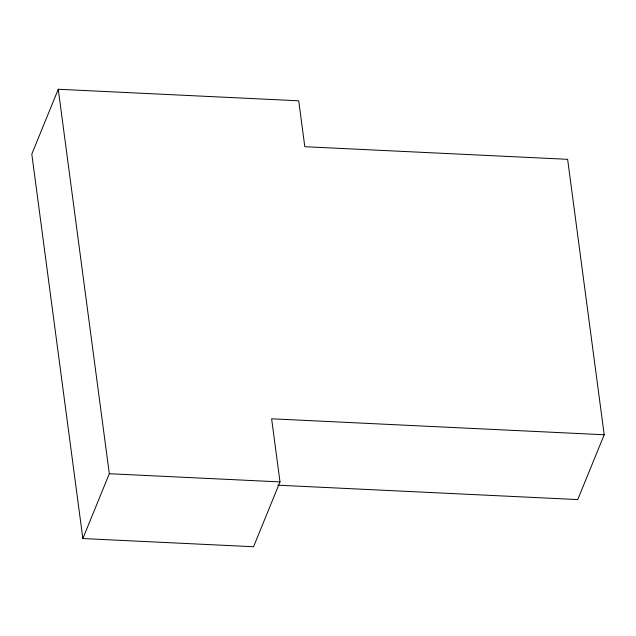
<?xml version="1.0" encoding="UTF-8"?>
<svg xmlns="http://www.w3.org/2000/svg" width="636" height="636" viewBox="0 0 636 636"><rect width="100%" height="100%" fill="white"/><g stroke="black" fill="none" stroke-linecap="round" stroke-linejoin="round"><path stroke-width="0.95" d="M58.258 89.263L31.8 154.087L82.855 538.549L253.549 546.737L279.999 481.913L271.62 418.798L604.2 434.762L567.622 159.318L304.811 146.709L298.713 100.798L58.258 89.263L109.312 473.725L82.855 538.549M604.2 434.762L577.742 499.578L277.829 485.188M109.312 473.725L279.999 481.913"/></g></svg>
